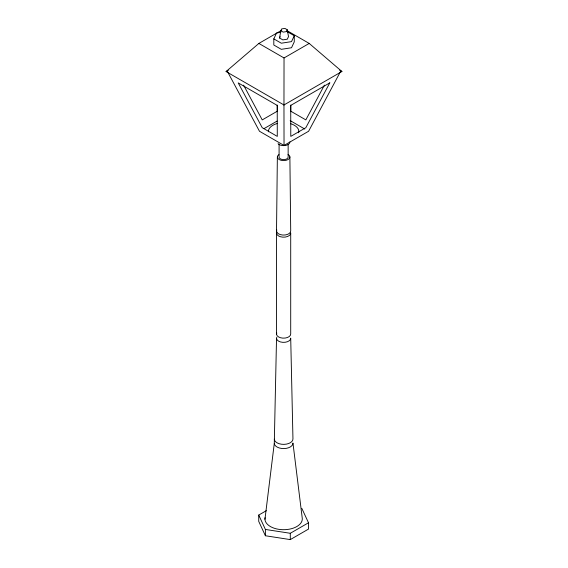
<?xml version="1.0" encoding="UTF-8"?>
<svg xmlns="http://www.w3.org/2000/svg" width="568" height="568" viewBox="0 0 568 568"><rect width="100%" height="100%" fill="white"/><g stroke="black" fill="none" stroke-linecap="round" stroke-linejoin="round"><path stroke-width="0.85" d="M283.964 104.966L284.036 57.957L309.205 43.431L341.929 71.497L283.964 104.966L226.071 71.547L258.866 43.431L281.749 30.218M276.524 231.126L277.354 157.116M264.951 519.294L274.287 443.374L276.524 338.407M279.57 37.999L280.819 30.757L281.685 28.897L284.902 28.4L287.259 29.763L288.509 36.615L287.309 39.199L282.843 39.888L279.57 37.999L280.166 36.707M286.776 31.403L294.267 35.727L294.267 41.847L291.526 47.747L281.302 49.331L273.811 45.014L273.811 38.887L276.552 32.987L280.812 32.326M287.259 29.763L286.393 31.616L283.176 32.113L280.819 30.757M294.267 35.727L291.526 41.627L281.302 43.211L273.811 38.887M324.427 85.115L305.84 119.898L290.788 111.207L290.788 105.08M340.53 71.504L308.601 131.258L284.036 145.436L259.477 131.258L227.47 71.547M226.071 71.547L228.357 70.226M264.077 128.595L277.127 121.062M301.835 508.403L308.502 522.773L308.502 529.085L290.291 539.6L265.398 535.752L258.731 521.381L258.731 515.07L266.321 510.689M258.731 515.07L265.398 529.44L290.291 533.288L308.502 522.773M287.089 30.658L309.205 43.431M339.643 70.183L341.929 71.497M258.866 43.431L284.036 57.957M290.177 120.622L304.76 129.035M243.594 85.143L262.231 119.905L277.291 111.207L277.291 105.08M289.879 156.867L290.709 230.842A7.1 4.097 0 0 1 282.8 235.053A7.1 4.097 0 0 1 276.772 229.905M283.964 104.164L284.036 145.436M290.291 533.288L290.291 539.6M288.146 144.414L288.146 156.747A4.551 2.627 0 0 1 284.043 159.608A4.551 2.627 0 0 1 279.087 157.237L279.087 144.023M276.524 233.228L276.524 334.204M265.398 529.44L265.398 535.752M288.054 154.439A6.262 3.614 0 0 1 288.146 159.494A6.262 3.614 0 0 1 279.399 159.665A6.262 3.614 0 0 1 278.888 154.624M276.772 332.983A7.1 4.097 0 0 0 282.8 338.13A7.1 4.097 0 0 0 290.709 333.92L290.709 232.944A7.1 4.097 0 0 1 282.8 237.154A7.1 4.097 0 0 1 276.772 232.007M274.287 439.17A9.336 5.389 0 0 0 283.943 444.368A9.336 5.389 0 0 0 292.953 438.794L290.709 338.123A7.1 4.097 0 0 1 282.8 342.341A7.1 4.097 0 0 1 276.772 337.193M274.287 443.374A9.336 5.389 0 0 0 283.943 448.578A9.336 5.389 0 0 0 292.953 443.005L302.29 518.548A18.68 10.785 0 0 1 282.878 529.695A18.68 10.785 0 0 1 265.057 517.697M268.401 131.797A15.222 8.79 0 0 1 277.319 123.497M290.532 123.668A15.222 8.79 0 0 1 298.683 132.756M289.879 141.886A6.262 3.614 0 0 1 285.221 145.514A6.262 3.614 0 0 1 278.071 143.697M329.795 82.857L305.84 127.693L290.781 136.384L290.724 105.414L329.795 82.857M277.227 105.414L238.212 82.892L262.231 127.701L277.283 136.391L277.227 105.414"/></g></svg>
